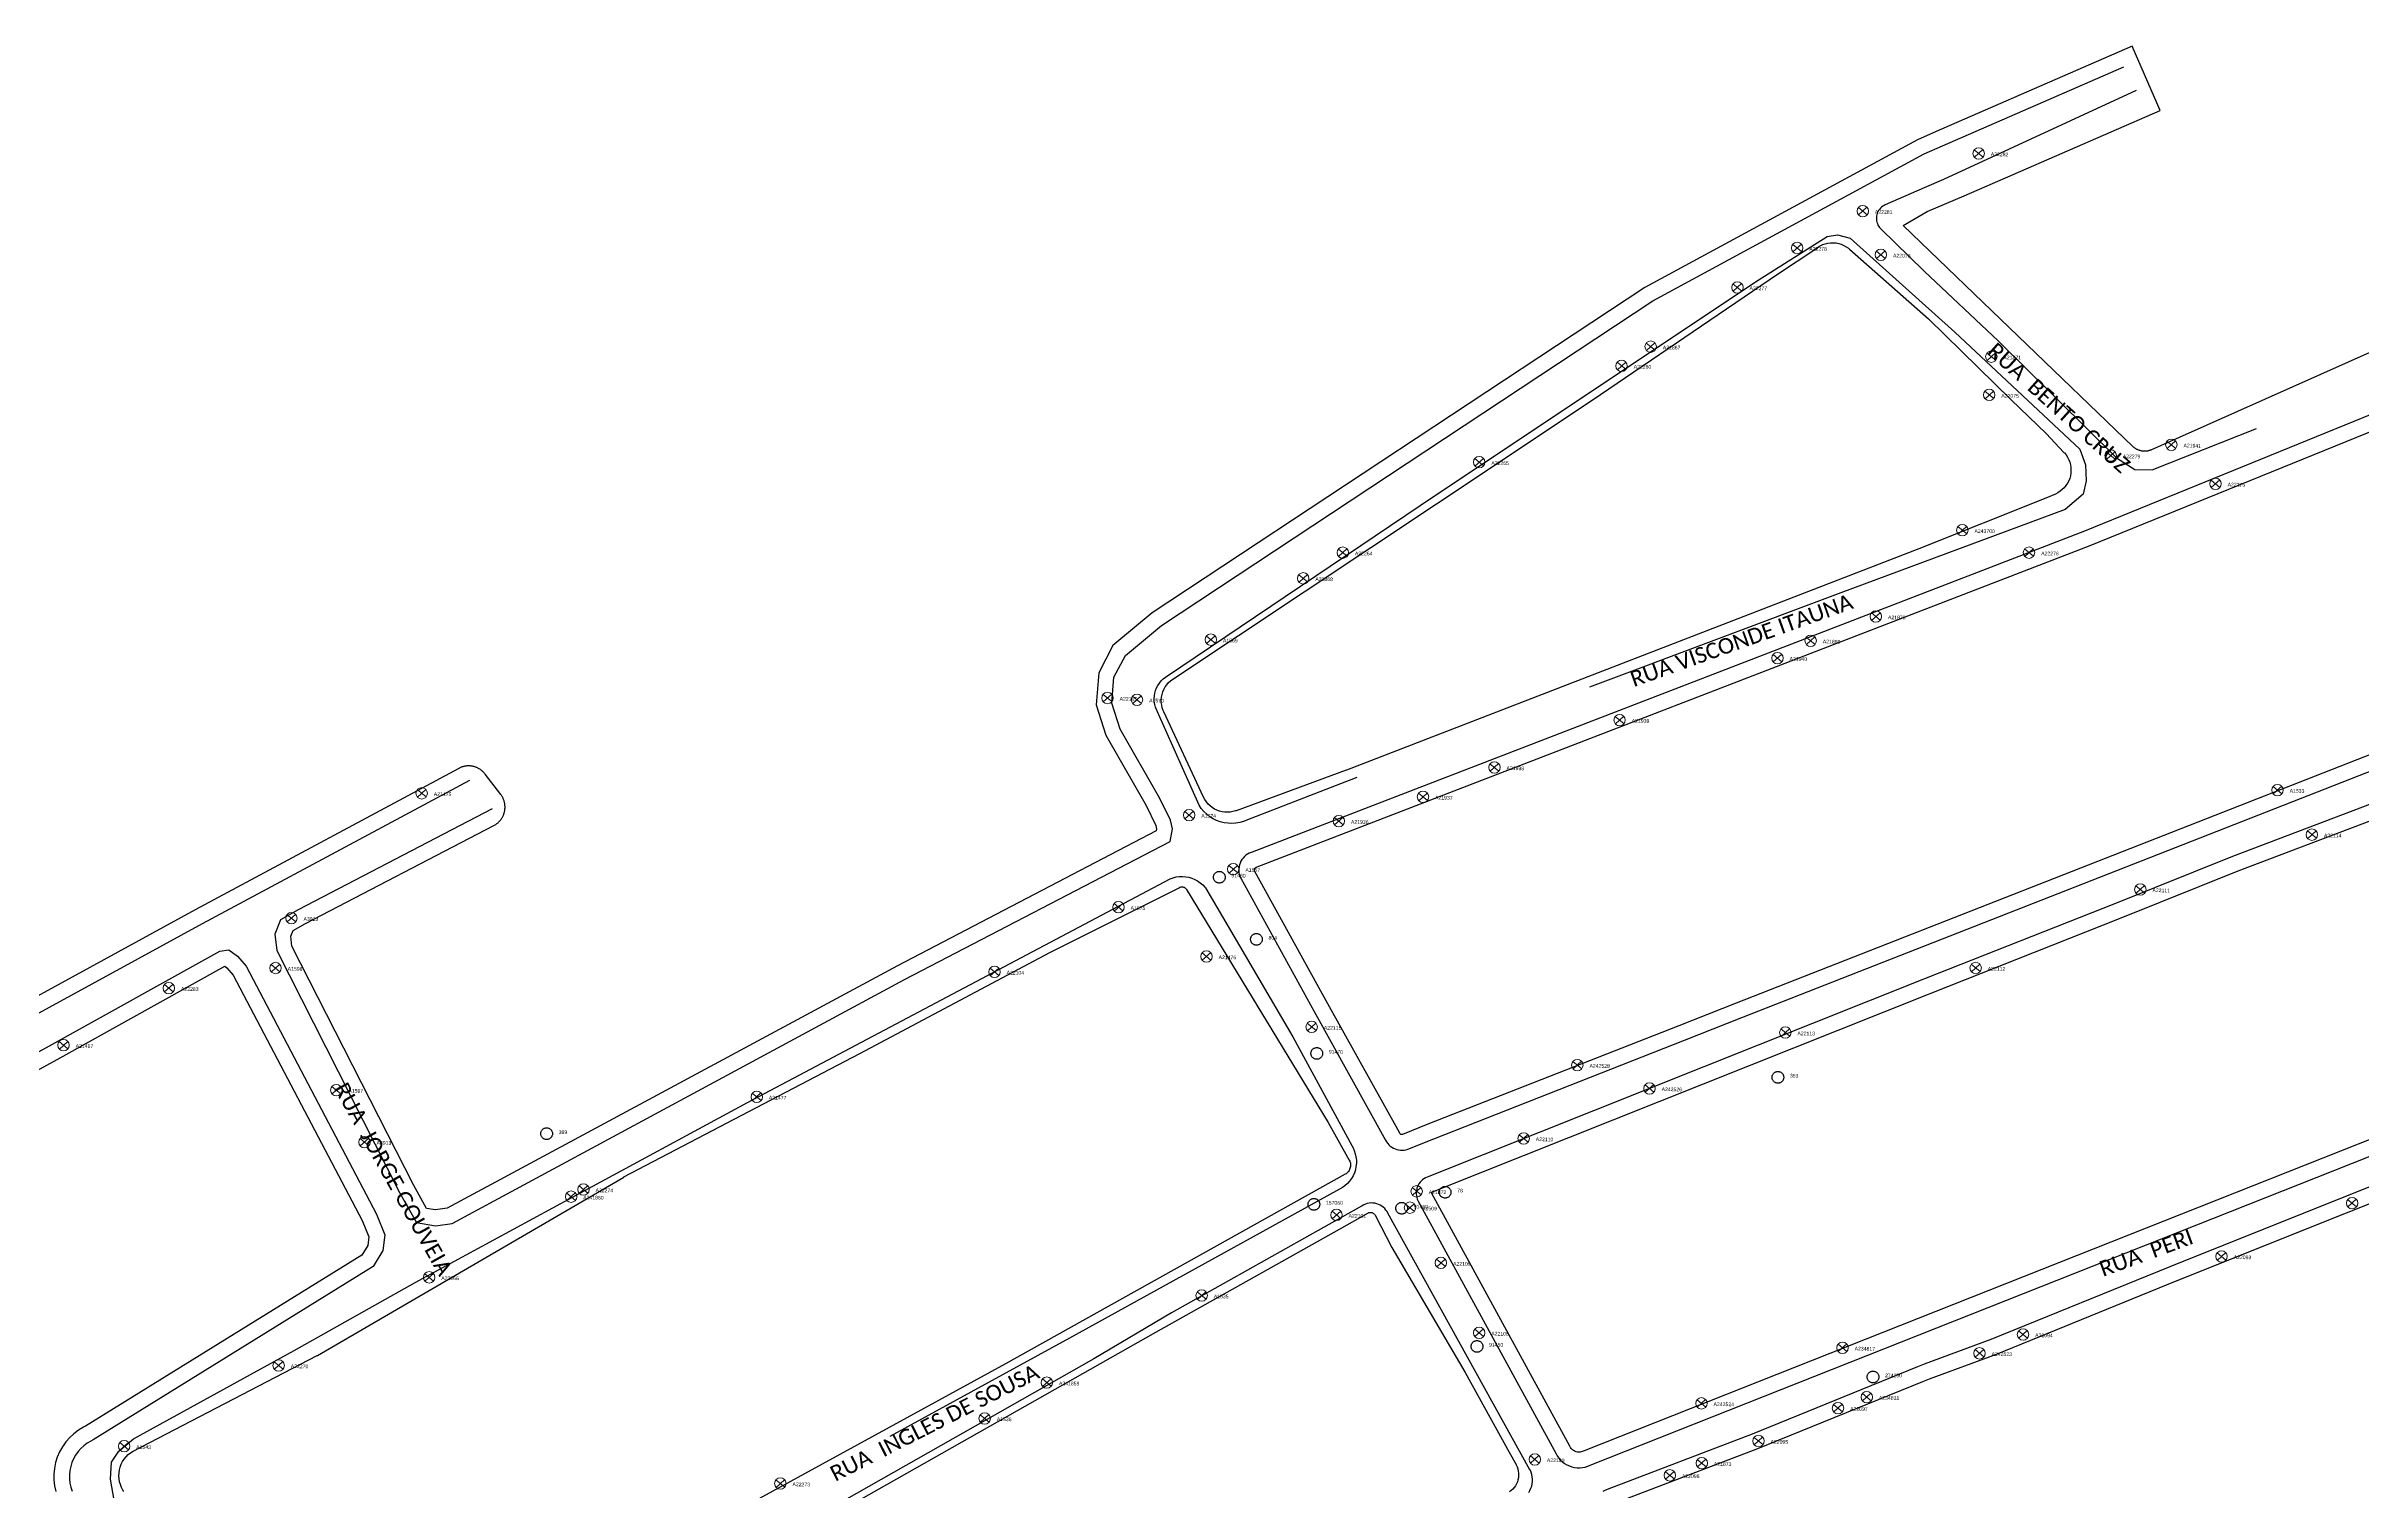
# Model space of a CAD drawing. Header units: millimetres. Extents: x 676447 to 689606, y 7455628 to 7463967.
# Drawn here: x 681893.6 to 682338.2, y 7459632 to 7459909.4 of the extents above; entities that cross this region are included whole.
import ezdxf

# ---------------------------------------------------------------- set-up
doc = ezdxf.new("R2010")
doc.units = ezdxf.units.MM
doc.header["$LTSCALE"] = 0.1
doc.header["$MEASUREMENT"] = 0
doc.linetypes.add('PHANTOM2', pattern=[1.25, 0.625, -0.125, 0.125, -0.125, 0.125, -0.125])
doc.layers.add('10.4-Postes', color=1, linetype='Continuous', lineweight=0)
for name, color, linetype in [('Caixas Subterrâneas', 5, 'Continuous'), ('LEGENDAS_INFRAESTRUTURAS', 7, 'Continuous'), ('MUB_MEIOFIO', 7, 'Continuous'), ('MUB_QUADRAS', 7, 'Continuous'), ('MUB_SEGMENTO', 7, 'Continuous'), ('NOS_DE_INFRAESTRUTURA', 7, 'Continuous')]:
    doc.layers.add(name, color=color, linetype=linetype)
doc.styles.add('Legend', font='calibri.ttf')
doc.styles.get("Standard").update_dxf_attribs({"font": 'arial.ttf'})

# ---------------------------------------------------------------- blocks, each defined once
blk = doc.blocks.new('PTPT')
at = {"layer": '10.4-Postes', "color": 1, "linetype": 'PHANTOM2'}
for points in [[(-0.0000079, 0.0000104), (0.0000075, -0.000002)], [(0.000007, 0.0000109), (-0.0000074, -0.0000025)]]:
    blk.add_lwpolyline(points, dxfattribs=at)
at = {"layer": '10.4-Postes', "color": 1}
blk.add_circle((-0.0000002, 0.0000042), 0.00000987, dxfattribs=at)
blk = doc.blocks.new('MHMZ')
at = {"linetype": 'PHANTOM2'}
blk.add_circle((0, 0), 0.0000101, dxfattribs=at)

msp = doc.modelspace()

# ---------------------------------------------------------------- linework, layer by layer
at = {"layer": 'MUB_MEIOFIO', "linetype": 'Continuous'}
for points in [[(681979.18, 7459762.92), (681941.93, 7459743.56), (681938.54, 7459741.62), (681937.46, 7459738.84), (681937.82, 7459735.7), (681961.4, 7459689.27), (681964.67, 7459683.47), (681968.29, 7459682.87), (681971.5, 7459683.32), (682058.39, 7459730.15), (682109.36, 7459756.68), (682109.83, 7459759.08), (682109.44, 7459760.74), (682107.39, 7459764.94), (682099.79, 7459778.25), (682098.19, 7459783.23), (682098.59, 7459788.2), (682100.78, 7459792.38), (682107.74, 7459798.14), (682202.06, 7459860.46), (682254.19, 7459888.7), (682257.66, 7459890.24), (682292.53, 7459905.41)], [(682294.9, 7459900.89), (682257.89, 7459883.76), (682254.19, 7459882.15), (682246.69, 7459878.89), (682246.48, 7459878.79), (682246.23, 7459878.64), (682246, 7459878.47), (682245.78, 7459878.27), (682245.59, 7459878.05), (682245.42, 7459877.82), (682245.28, 7459877.56), (682245.16, 7459877.29), (682245.07, 7459877.02), (682245.01, 7459876.73), (682244.99, 7459876.44), (682244.99, 7459876.15), (682245.02, 7459875.86), (682245.09, 7459875.57), (682245.18, 7459875.3), (682245.3, 7459875.03), (682245.45, 7459874.78), (682245.62, 7459874.54), (682245.82, 7459874.33), (682254.19, 7459866.18), (682268.46, 7459852.76), (682291.13, 7459830.3), (682294.63, 7459828.1), (682297.92, 7459828), (682317.99, 7459835.99)], [(682145.25, 7459768.97), (682123.9, 7459760.68), (682123.47, 7459760.52), (682122.75, 7459760.31), (682122, 7459760.17), (682121.25, 7459760.12), (682120.49, 7459760.14), (682119.75, 7459760.25), (682119.01, 7459760.43), (682118.3, 7459760.68), (682117.62, 7459761.01), (682116.98, 7459761.41), (682116.39, 7459761.87), (682115.84, 7459762.4), (682115.35, 7459762.97), (682114.93, 7459763.6), (682106.94, 7459781.54), (682106.73, 7459781.97), (682106.54, 7459782.47), (682106.41, 7459782.99), (682106.33, 7459783.53), (682106.31, 7459784.07), (682106.34, 7459784.6), (682106.43, 7459785.14), (682106.57, 7459785.65), (682106.77, 7459786.16), (682107.02, 7459786.63), (682107.32, 7459787.08), (682107.66, 7459787.5), (682108.05, 7459787.88), (682108.47, 7459788.21), (682160.31, 7459823.16), (682222.32, 7459864.44), (682235.51, 7459872.85), (682237.51, 7459873.18), (682239.94, 7459872.52), (682260.07, 7459854.47), (682284.05, 7459832), (682285.13, 7459829), (682285.3, 7459825.91), (682284.71, 7459823.33), (682281.21, 7459820.4), (682238.17, 7459804.43), (682189.89, 7459786.3)], [(682359.77, 7459846.69), (682284.93, 7459816.27), (682125.1, 7459754.61), (682124.91, 7459754.55), (682124.57, 7459754.4), (682124.24, 7459754.21), (682123.93, 7459754), (682123.64, 7459753.75), (682123.39, 7459753.48), (682123.16, 7459753.19), (682122.97, 7459752.86), (682122.81, 7459752.52), (682122.69, 7459752.17), (682122.61, 7459751.8), (682122.56, 7459751.43), (682122.55, 7459751.06), (682122.59, 7459750.68), (682122.66, 7459750.31), (682122.77, 7459749.95), (682122.92, 7459749.61), (682137.05, 7459724.03), (682150.76, 7459699.29), (682150.94, 7459698.97), (682151.15, 7459698.68), (682151.38, 7459698.4), (682151.65, 7459698.17), (682151.93, 7459697.94), (682152.24, 7459697.76), (682152.57, 7459697.62), (682152.9, 7459697.49), (682153.24, 7459697.42), (682153.6, 7459697.38), (682153.97, 7459697.37), (682154.32, 7459697.4), (682154.67, 7459697.47), (682155.01, 7459697.57), (682159.98, 7459699.56), (682208.16, 7459718.49), (682219.14, 7459722.83), (682358.44, 7459777.43)], [(682361.46, 7459772.04), (682313.37, 7459753.78), (682290.9, 7459744.75), (682254.24, 7459730.27), (682253.93, 7459730.15), (682159.07, 7459692.29), (682158.73, 7459692.18), (682158.42, 7459692.05), (682158.12, 7459691.87), (682157.84, 7459691.68), (682157.6, 7459691.45), (682157.37, 7459691.2), (682157.16, 7459690.93), (682156.98, 7459690.63), (682156.84, 7459690.32), (682156.73, 7459690), (682156.66, 7459689.66), (682156.62, 7459689.33), (682156.62, 7459688.99), (682156.66, 7459688.65), (682156.73, 7459688.32), (682156.82, 7459687.99), (682156.96, 7459687.68), (682157.01, 7459687.59), (682183.47, 7459639.09), (682183.71, 7459638.67), (682184, 7459638.24), (682184.34, 7459637.87), (682184.72, 7459637.52), (682185.12, 7459637.2), (682185.57, 7459636.94), (682186.04, 7459636.73), (682186.52, 7459636.56), (682187.03, 7459636.45), (682187.53, 7459636.38), (682188.04, 7459636.38), (682188.56, 7459636.42), (682189.06, 7459636.53), (682189.55, 7459636.67), (682190.03, 7459636.88), (682379.56, 7459711.96)], [(681864.77, 7459708.75), (681923.59, 7459740.92), (681974.93, 7459768.45)], [(681906.6, 7459630.16), (681905.9, 7459634.18), (681906.1, 7459637.49), (681907.51, 7459639.6), (681910.34, 7459641.92), (681941.18, 7459658.88), (681964.4, 7459671.98), (681994.61, 7459688.38), (682028.21, 7459706.5), (682109.35, 7459749.49), (682109.93, 7459749.69), (682110.53, 7459749.84), (682111.13, 7459749.92), (682111.75, 7459749.93), (682112.36, 7459749.89), (682112.96, 7459749.77), (682113.55, 7459749.6), (682114.12, 7459749.37), (682114.66, 7459749.07), (682115.17, 7459748.72), (682115.63, 7459748.33), (682116.06, 7459747.88), (682116.14, 7459747.78), (682132.93, 7459719.13), (682144.26, 7459698.25), (682144.49, 7459697.84), (682144.74, 7459697.28), (682144.93, 7459696.69), (682145.06, 7459696.08), (682145.13, 7459695.47), (682145.13, 7459694.85), (682145.06, 7459694.23), (682144.94, 7459693.62), (682144.75, 7459693.04), (682144.49, 7459692.47), (682144.18, 7459691.93), (682143.82, 7459691.43), (682143.41, 7459690.97), (682142.95, 7459690.55), (682142.45, 7459690.19), (682141.91, 7459689.88), (682124.77, 7459680.43), (682090.08, 7459661.3), (682055.52, 7459642.4)], [(681859.48, 7459698.41), (681894.19, 7459717.39), (681926.87, 7459735.58), (681928.62, 7459735.82), (681930.28, 7459734.62), (681931.95, 7459732.68), (681956.98, 7459685.1), (681958.55, 7459681.13), (681958.18, 7459678.08), (681956.34, 7459675.03), (681902.57, 7459641.73), (681902.12, 7459641.51), (681901.43, 7459641.1), (681900.79, 7459640.62), (681900.2, 7459640.08), (681899.67, 7459639.48), (681899.2, 7459638.82), (681898.81, 7459638.12), (681898.49, 7459637.39), (681898.25, 7459636.62), (681898.09, 7459635.83), (681898.02, 7459635.03), (681898.03, 7459634.23), (681898.12, 7459633.43), (681898.3, 7459632.65), (681898.56, 7459631.89)], [(682366.12, 7459700.92), (682301.31, 7459674.97), (682266.97, 7459660.99), (682254.18, 7459656.25), (682252.86, 7459655.76), (682221.15, 7459642.85), (682193.29, 7459632.21), (682192.87, 7459632.03), (682192.46, 7459631.8)], [(682178.24, 7459631.63), (682178.47, 7459632.02), (682178.65, 7459632.44), (682178.8, 7459632.87), (682178.89, 7459633.31), (682178.94, 7459633.76), (682178.94, 7459634.21), (682178.9, 7459634.67), (682178.81, 7459635.11), (682178.67, 7459635.54), (682178.49, 7459635.96), (682178.46, 7459636.01), (682151.2, 7459685.26), (682151.02, 7459685.58), (682150.82, 7459685.88), (682150.58, 7459686.15), (682150.31, 7459686.4), (682150.02, 7459686.63), (682149.71, 7459686.81), (682149.38, 7459686.97), (682149.04, 7459687.09), (682148.68, 7459687.17), (682148.32, 7459687.22), (682147.96, 7459687.23), (682147.59, 7459687.2), (682147.23, 7459687.13), (682146.89, 7459687.02), (682146.55, 7459686.88), (682146.23, 7459686.71), (682146.13, 7459686.64), (682109.64, 7459666.11), (682094.72, 7459657.28), (682013.02, 7459610.97)]]:
    msp.add_lwpolyline(points, dxfattribs=at)
at = {"layer": 'MUB_QUADRAS', "linetype": 'Continuous'}
for points in [[(682357.44, 7459858.43), (682297.79, 7459831.87), (682297.69, 7459831.82), (682297.59, 7459831.78), (682297.49, 7459831.75), (682297.38, 7459831.71), (682297.27, 7459831.69), (682297.17, 7459831.66), (682297.06, 7459831.64), (682296.95, 7459831.62), (682296.84, 7459831.61), (682296.73, 7459831.6), (682296.62, 7459831.59), (682296.51, 7459831.59), (682296.4, 7459831.59), (682296.29, 7459831.6), (682296.18, 7459831.61), (682296.07, 7459831.62), (682295.96, 7459831.64), (682295.85, 7459831.66), (682295.74, 7459831.68), (682295.63, 7459831.71), (682295.53, 7459831.74), (682295.42, 7459831.78), (682295.32, 7459831.82), (682295.22, 7459831.86), (682295.12, 7459831.91), (682295.02, 7459831.96), (682294.92, 7459832.01), (682294.83, 7459832.07), (682294.74, 7459832.13), (682294.64, 7459832.19), (682294.56, 7459832.25), (682294.47, 7459832.32), (682294.39, 7459832.4), (682294.31, 7459832.47), (682250.11, 7459874.92), (682254.77, 7459877.62), (682261.85, 7459880.65), (682299.46, 7459897.01), (682294.08, 7459909.36), (682256.45, 7459892.99), (682252.86, 7459891.39), (682200.52, 7459863.03), (682105.95, 7459800.56), (682098.4, 7459794.3), (682095.65, 7459789.05), (682095.16, 7459782.88), (682097.02, 7459777.04), (682104.74, 7459763.54), (682106.6, 7459759.73), (682106.76, 7459759.02), (682106.69, 7459758.67), (682056.99, 7459732.8), (681970.55, 7459686.22), (681968.33, 7459685.9), (681966.58, 7459686.2), (681964.05, 7459690.69), (681940.74, 7459736.58), (681940.52, 7459738.44), (681940.95, 7459739.54), (681943.37, 7459740.92), (681979.5, 7459759.71), (681979.63, 7459759.78), (681979.75, 7459759.85), (681979.87, 7459759.92), (681979.98, 7459760), (681980.09, 7459760.09), (681980.2, 7459760.17), (681980.31, 7459760.26), (681980.41, 7459760.36), (681980.51, 7459760.46), (681980.61, 7459760.56), (681980.7, 7459760.66), (681980.79, 7459760.77), (681980.87, 7459760.88), (681980.96, 7459760.99), (681981.03, 7459761.11), (681981.11, 7459761.23), (681981.17, 7459761.35), (681981.24, 7459761.48), (681981.3, 7459761.6), (681981.35, 7459761.73), (681981.41, 7459761.86), (681981.45, 7459761.99), (681981.49, 7459762.13), (681981.53, 7459762.26), (681981.56, 7459762.4), (681981.59, 7459762.53), (681981.62, 7459762.67), (681981.63, 7459762.81), (681981.65, 7459762.95), (681981.66, 7459763.09), (681981.66, 7459763.23), (681981.66, 7459763.37), (681981.65, 7459763.51), (681981.64, 7459763.65), (681981.62, 7459763.78), (681981.6, 7459763.92), (681981.58, 7459764.06), (681981.55, 7459764.2), (681981.51, 7459764.33), (681981.47, 7459764.47), (681981.43, 7459764.6), (681981.38, 7459764.73), (681981.33, 7459764.86), (681981.27, 7459764.99), (681981.21, 7459765.11), (681981.14, 7459765.23), (681981.07, 7459765.35), (681980.99, 7459765.47), (681980.91, 7459765.59), (681980.83, 7459765.7), (681977.83, 7459769.61), (681977.74, 7459769.71), (681977.65, 7459769.82), (681977.56, 7459769.92), (681977.46, 7459770.02), (681977.36, 7459770.11), (681977.26, 7459770.2), (681977.15, 7459770.29), (681977.05, 7459770.37), (681976.93, 7459770.45), (681976.82, 7459770.53), (681976.7, 7459770.6), (681976.58, 7459770.67), (681976.46, 7459770.74), (681976.34, 7459770.8), (681976.21, 7459770.85), (681976.09, 7459770.9), (681975.96, 7459770.95), (681975.83, 7459770.99), (681975.69, 7459771.03), (681975.56, 7459771.06), (681975.43, 7459771.09), (681975.29, 7459771.12), (681975.16, 7459771.14), (681975.02, 7459771.15), (681974.88, 7459771.16), (681974.75, 7459771.17), (681974.61, 7459771.17), (681974.47, 7459771.16), (681974.33, 7459771.15), (681974.2, 7459771.14), (681974.06, 7459771.12), (681973.93, 7459771.1), (681973.79, 7459771.07), (681973.66, 7459771.04), (681973.53, 7459771.01), (681973.39, 7459770.96), (681973.26, 7459770.92), (681973.14, 7459770.87), (681973.01, 7459770.81), (681972.89, 7459770.76), (681972.76, 7459770.69), (681922.16, 7459743.56), (681863.37, 7459711.4)], [(682277.5, 7459822.56), (682253.14, 7459812.85), (682143.21, 7459770.36), (682143.19, 7459770.36), (682122.05, 7459762.57), (682121.95, 7459762.53), (682121.44, 7459762.39), (682120.93, 7459762.3), (682120.4, 7459762.26), (682119.88, 7459762.28), (682119.36, 7459762.35), (682118.86, 7459762.48), (682118.36, 7459762.66), (682117.89, 7459762.89), (682117.45, 7459763.17), (682117.04, 7459763.49), (682116.66, 7459763.85), (682116.33, 7459764.26), (682116.03, 7459764.69), (682115.79, 7459765.15), (682108.14, 7459781.58), (682108.04, 7459781.81), (682107.87, 7459782.3), (682107.75, 7459782.81), (682107.68, 7459783.33), (682107.67, 7459783.85), (682107.72, 7459784.38), (682107.82, 7459784.89), (682107.97, 7459785.39), (682108.17, 7459785.87), (682108.43, 7459786.33), (682108.73, 7459786.76), (682109.07, 7459787.16), (682109.45, 7459787.51), (682109.87, 7459787.83), (682160.55, 7459821.49), (682190.4, 7459841.39), (682226, 7459865.61), (682233.34, 7459870.47), (682233.75, 7459870.78), (682234.2, 7459871.05), (682234.68, 7459871.27), (682235.17, 7459871.44), (682235.68, 7459871.56), (682236.2, 7459871.62), (682236.72, 7459871.63), (682237.25, 7459871.59), (682237.76, 7459871.49), (682238.26, 7459871.33), (682238.74, 7459871.13), (682239.2, 7459870.88), (682239.63, 7459870.58), (682239.86, 7459870.39), (682255.01, 7459857.03), (682270.86, 7459841.48), (682277.62, 7459835), (682281.01, 7459831.38), (682281.1, 7459831.29), (682281.42, 7459830.88), (682281.71, 7459830.44), (682281.94, 7459829.97), (682282.13, 7459829.48), (682282.26, 7459828.97), (682282.34, 7459828.46), (682282.36, 7459827.93), (682282.33, 7459827.41), (682282.25, 7459826.89), (682282.11, 7459826.39), (682281.92, 7459825.9), (682281.68, 7459825.44), (682281.39, 7459825), (682281.06, 7459824.59), (682280.69, 7459824.23), (682280.28, 7459823.9), (682279.84, 7459823.62), (682279.37, 7459823.38), (682277.5, 7459822.56)], [(682359.78, 7459781.18), (682218.04, 7459725.62), (682207.06, 7459721.28), (682158.88, 7459702.35), (682154, 7459700.4), (682153.94, 7459700.38), (682153.92, 7459700.38), (682153.88, 7459700.37), (682153.8, 7459700.38), (682153.74, 7459700.38), (682153.7, 7459700.4), (682153.62, 7459700.43), (682153.56, 7459700.48), (682153.55, 7459700.49), (682153.52, 7459700.53), (682153.47, 7459700.58), (682153.39, 7459700.74), (682139.68, 7459725.49), (682125.62, 7459750.91), (682125.59, 7459750.99), (682125.57, 7459751.04), (682125.56, 7459751.1), (682125.55, 7459751.17), (682125.55, 7459751.2), (682125.56, 7459751.27), (682125.59, 7459751.36), (682125.6, 7459751.4), (682125.62, 7459751.44), (682125.65, 7459751.5), (682125.68, 7459751.54), (682125.73, 7459751.59), (682125.77, 7459751.62), (682125.82, 7459751.66), (682125.91, 7459751.71), (682125.98, 7459751.74), (682126.09, 7459751.78), (682286.03, 7459813.48), (682363.86, 7459845.12)], [(682381.26, 7459715.86), (682188.89, 7459639.65), (682188.52, 7459639.5), (682188.32, 7459639.43), (682188.13, 7459639.4), (682187.93, 7459639.38), (682187.73, 7459639.38), (682187.57, 7459639.4), (682187.34, 7459639.45), (682187.15, 7459639.52), (682186.96, 7459639.61), (682186.8, 7459639.7), (682186.65, 7459639.82), (682186.48, 7459639.97), (682186.36, 7459640.1), (682186.26, 7459640.25), (682186.1, 7459640.54), (682159.65, 7459689.03), (682159.64, 7459689.04), (682159.62, 7459689.12), (682159.62, 7459689.16), (682159.63, 7459689.2), (682159.64, 7459689.22), (682159.64, 7459689.24), (682159.66, 7459689.26), (682159.67, 7459689.28), (682159.72, 7459689.33), (682159.73, 7459689.34), (682159.76, 7459689.36), (682159.78, 7459689.37), (682160.09, 7459689.47), (682255.03, 7459727.36), (682255.34, 7459727.48), (682292.01, 7459741.96), (682314.47, 7459750.99), (682365.78, 7459770.47)], [(681908.43, 7459631.84), (681908.26, 7459632.11), (681908, 7459632.62), (681907.79, 7459633.16), (681907.64, 7459633.71), (681907.55, 7459634.27), (681907.51, 7459634.84), (681907.54, 7459635.41), (681907.63, 7459635.98), (681907.77, 7459636.53), (681907.97, 7459637.07), (681908.23, 7459637.58), (681908.54, 7459638.06), (681908.9, 7459638.51), (681909.3, 7459638.91), (681909.74, 7459639.28), (681910.22, 7459639.59), (681945.6, 7459657.92), (681945.64, 7459657.94), (682004.46, 7459692.21), (682004.5, 7459692.23), (682049.76, 7459715.96), (682086.27, 7459735.34), (682086.29, 7459735.36), (682111.21, 7459747.84), (682111.23, 7459747.85), (682111.32, 7459747.89), (682111.42, 7459747.92), (682111.53, 7459747.94), (682111.63, 7459747.94), (682111.74, 7459747.94), (682111.84, 7459747.93), (682111.94, 7459747.9), (682112.04, 7459747.87), (682112.13, 7459747.82), (682112.22, 7459747.77), (682112.31, 7459747.7), (682112.38, 7459747.63), (682112.45, 7459747.55), (682112.51, 7459747.46), (682139.71, 7459702.71), (682143.76, 7459695.46), (682143.86, 7459695.27), (682143.93, 7459695.07), (682143.98, 7459694.87), (682144.01, 7459694.66), (682144.02, 7459694.45), (682144, 7459694.24), (682143.97, 7459694.04), (682143.91, 7459693.84), (682143.83, 7459693.64), (682143.73, 7459693.46), (682143.62, 7459693.28), (682143.48, 7459693.12), (682143.33, 7459692.98), (682143.17, 7459692.85), (682142.99, 7459692.74), (682077.74, 7459656.37), (681966.09, 7459595.19)], [(681860.9, 7459695.77), (681895.64, 7459714.76), (681927.84, 7459732.68), (681928.24, 7459732.4), (681929.45, 7459730.99), (681954.25, 7459683.84), (681955.48, 7459680.73), (681955.28, 7459679.08), (681954.15, 7459677.2), (681901.12, 7459644.36), (681900.69, 7459644.15), (681899.76, 7459643.6), (681898.87, 7459642.93), (681898.06, 7459642.19), (681897.32, 7459641.35), (681896.66, 7459640.43), (681896.12, 7459639.46), (681895.68, 7459638.44), (681895.34, 7459637.37), (681895.12, 7459636.26), (681895.02, 7459635.14), (681895.03, 7459634.04), (681895.16, 7459632.92), (681895.41, 7459631.83)], [(682194.41, 7459629.43), (682222.25, 7459640.06), (682253.94, 7459652.96), (682255.22, 7459653.44), (682268.05, 7459658.19), (682302.43, 7459672.19), (682367.8, 7459698.36)], [(682017.81, 7459612.12), (682106.6, 7459662.45), (682141.87, 7459682.23), (682147.36, 7459685.3), (682147.45, 7459685.35), (682147.55, 7459685.39), (682147.65, 7459685.41), (682147.75, 7459685.43), (682147.86, 7459685.43), (682147.96, 7459685.42), (682148.07, 7459685.41), (682148.17, 7459685.38), (682148.26, 7459685.34), (682148.36, 7459685.29), (682148.44, 7459685.23), (682148.52, 7459685.17), (682148.6, 7459685.09), (682148.66, 7459685.01), (682148.72, 7459684.92), (682148.73, 7459684.89), (682151.93, 7459678.7), (682166, 7459654.7), (682174.49, 7459639.37), (682175.8, 7459636.99), (682175.82, 7459636.94), (682176, 7459636.56), (682176.14, 7459636.16), (682176.23, 7459635.75), (682176.28, 7459635.34), (682176.29, 7459634.92), (682176.25, 7459634.5), (682176.17, 7459634.09), (682176.05, 7459633.69), (682175.88, 7459633.31), (682175.68, 7459632.94), (682175.44, 7459632.6), (682175.16, 7459632.28), (682174.85, 7459632), (682174.52, 7459631.75)]]:
    msp.add_lwpolyline(points, dxfattribs=at)

# ---------------------------------------------------------------- block references
at = {"layer": 'Caixas Subterrâneas', "color": 40}
for p, xscale, yscale, zscale, rotation in [((682118.83, 7459749.79), 111319.4907932736, 111319.4907932736, 111319.4907932736, 359.3068561992367), ((682125.95, 7459737.86), 111319.4907932736, 111319.4907932736, 111319.4907932736, 359.3068255134984), ((682137.53, 7459715.95), 111319.4907932736, 111319.4907932736, 111319.4907932736, 359.3067748028334), ((682226.08, 7459711.37), 111319.4907932736, 111319.4907932736, 111319.4907932736, 359.3064366184203), ((681989.64, 7459700.54), 111319.4907932736, 111319.4907932736, 111319.4907932736, 359.3073326476708), ((682136.98, 7459686.98), 111319.4907932736, 111319.4907932736, 111319.4907932736, 359.3067680984609), ((682153.84, 7459686.22), 111319.4907932735, 111319.4907932735, 111319.4907932735, 359.3067037470614), ((682162.18, 7459689.3), 111319.4907932736, 111319.4907932736, 111319.4907932736, 359.306672937236), ((682168.3, 7459659.68), 111319.4907932735, 111319.4907932735, 111319.4907932735, 359.3066406625911), ((682244.34, 7459653.81), 111319.4907932736, 111319.4907932736, 111319.4907932736, 359.3063496470358)]:
    msp.add_blockref('MHMZ', p, dxfattribs=dict(at, xscale=xscale, yscale=yscale, zscale=zscale, rotation=rotation))
at = {"layer": 'NOS_DE_INFRAESTRUTURA', "color": 1}
for p, xscale, yscale, zscale, rotation in [((682264.65, 7459888.31), 111319.4907932736, 111319.4907932736, 111319.4907932736, 359.3063437039745), ((682242.39, 7459877.24), 111319.4907932736, 111319.4907932736, 111319.4907932736, 359.3064250004275), ((682229.79, 7459870.16), 111319.4907932736, 111319.4907932736, 111319.4907932736, 359.306470759042), ((682245.87, 7459868.86), 111319.4907932736, 111319.4907932736, 111319.4907932736, 359.3064092166991), ((682218.32, 7459862.58), 111319.4907932736, 111319.4907932736, 111319.4907932736, 359.3065120986397), ((682201.67, 7459851.21), 111319.4907932736, 111319.4907932736, 111319.4907932736, 359.3065719716378), ((682267.08, 7459849.29), 111319.4907932736, 111319.4907932736, 111319.4907932736, 359.3063226027248), ((682196.08, 7459847.51), 111319.4907932735, 111319.4907932735, 111319.4907932735, 359.3065921003694), ((682266.68, 7459841.94), 111319.4907932736, 111319.4907932736, 111319.4907932736, 359.3063218822178), ((682301.65, 7459832.37), 111319.4907932736, 111319.4907932736, 111319.4907932736, 359.3061859696287), ((682168.74, 7459829.02), 111319.4907932736, 111319.4907932736, 111319.4907932736, 359.3066904658709), ((682289.99, 7459830.3), 111319.4907932736, 111319.4907932736, 111319.4907932736, 359.3062296880778), ((682310.12, 7459824.88), 111319.4907932736, 111319.4907932736, 111319.4907932736, 359.3061514726749), ((682261.51, 7459815.96), 111319.4907932736, 111319.4907932736, 111319.4907932736, 359.3063336555779), ((682142.54, 7459811.65), 111319.4907932736, 111319.4907932736, 111319.4907932736, 359.3067848453562), ((682274.32, 7459811.66), 111319.4907932736, 111319.4907932736, 111319.4907932736, 359.3062836156253), ((682134.95, 7459806.72), 111319.4907932735, 111319.4907932735, 111319.4907932735, 359.3068121950914), ((682244.9, 7459799.38), 111319.4907932736, 111319.4907932736, 111319.4907932736, 359.3063917815867), ((682117.21, 7459794.94), 111319.4907932736, 111319.4907932736, 111319.4907932736, 359.3068760909714), ((682226.01, 7459791.39), 111319.4907932736, 111319.4907932736, 111319.4907932736, 359.3064611879733), ((682232.39, 7459794.73), 111319.4907932736, 111319.4907932736, 111319.4907932736, 359.3064379539153), ((682097.36, 7459783.74), 111319.4907932736, 111319.4907932736, 111319.4907932736, 359.3069481951979), ((682103.03, 7459783.4), 111319.4907932736, 111319.4907932736, 111319.4907932736, 359.3069265126615), ((682195.7, 7459779.5), 111319.4907932736, 111319.4907932736, 111319.4907932736, 359.3065728810763), ((682171.66, 7459770.41), 111319.4907932736, 111319.4907932736, 111319.4907932736, 359.3066615397204), ((681965.67, 7459765.44), 111319.4907932736, 111319.4907932736, 111319.4907932736, 359.3074435056147), ((682157.94, 7459764.76), 111319.4907932736, 111319.4907932736, 111319.4907932736, 359.3067119953569), ((682322.04, 7459766.06), 111319.4907932736, 111319.4907932736, 111319.4907932736, 359.3060882542928), ((682113.04, 7459761.26), 111319.4907932736, 111319.4907932736, 111319.4907932736, 359.306881734388), ((682141.79, 7459760.1), 111319.4907932736, 111319.4907932736, 111319.4907932736, 359.306772018875), ((682328.64, 7459757.5), 111319.4907932736, 111319.4907932736, 111319.4907932736, 359.3060605531552), ((682121.51, 7459750.86), 111319.4907932736, 111319.4907932736, 111319.4907932736, 359.3068463626049), ((682295.7, 7459746.97), 111319.4907932735, 111319.4907932735, 111319.4907932735, 359.3061826271997), ((682099.47, 7459743.56), 111319.4907932736, 111319.4907932736, 111319.4907932736, 359.3069279424839), ((681940.65, 7459741.46), 111319.4907932736, 111319.4907932736, 111319.4907932736, 359.3075314164226), ((682116.37, 7459734.1), 111319.4907932736, 111319.4907932736, 111319.4907932736, 359.3068608046659), ((681937.61, 7459731.88), 111319.4907932736, 111319.4907932736, 111319.4907932736, 359.3075400674497), ((682075.66, 7459731.14), 111319.4907932736, 111319.4907932736, 111319.4907932736, 359.3070147691236), ((682264.07, 7459731.9), 111319.4907932736, 111319.4907932736, 111319.4907932736, 359.3062983580871), ((681917.12, 7459728.02), 111319.4907932736, 111319.4907932736, 111319.4907932736, 359.3076168340053), ((682136.57, 7459720.58), 111319.4907932735, 111319.4907932735, 111319.4907932735, 359.3067798657474), ((681896.9, 7459717.06), 111319.4907932736, 111319.4907932736, 111319.4907932736, 359.3076904246381), ((682227.52, 7459719.49), 111319.4907932736, 111319.4907932736, 111319.4907932736, 359.3064335986095), ((682187.59, 7459713.25), 111319.4907932736, 111319.4907932736, 111319.4907932736, 359.3065835624054), ((681949.27, 7459708.43), 111319.4907932736, 111319.4907932736, 111319.4907932736, 359.3074885955723), ((682030.01, 7459707.15), 111319.4907932736, 111319.4907932736, 111319.4907932736, 359.3071811137686), ((682201.44, 7459708.76), 111319.4907932735, 111319.4907932735, 111319.4907932735, 359.3065295174701), ((681954.68, 7459698.45), 111319.4907932736, 111319.4907932736, 111319.4907932736, 359.3074650061021), ((682177.27, 7459699.15), 111319.4907932736, 111319.4907932736, 111319.4907932736, 359.3066185418584), ((681996.73, 7459689.35), 111319.4907932735, 111319.4907932735, 111319.4907932735, 359.3073022668609), ((681994.36, 7459687.97), 111319.4907932735, 111319.4907932735, 111319.4907932735, 359.3073108746609), ((682155.45, 7459685.86), 111319.4907932736, 111319.4907932736, 111319.4907932736, 359.306697514395), ((682156.72, 7459689.01), 111319.4907932736, 111319.4907932736, 111319.4907932736, 359.3066936333337), ((682336.35, 7459686.73), 111319.4907932736, 111319.4907932736, 111319.4907932736, 359.3060096688847), ((682141.33, 7459684.47), 111319.4907932736, 111319.4907932736, 111319.4907932736, 359.3067507819117), ((682311.29, 7459676.5), 111319.4907932736, 111319.4907932736, 111319.4907932736, 359.306101900885), ((681967.1, 7459672.48), 111319.4907932736, 111319.4907932736, 111319.4907932736, 359.3074098632637), ((682161.39, 7459675.26), 111319.4907932736, 111319.4907932736, 111319.4907932736, 359.3066716764271), ((682115.45, 7459668.98), 111319.4907932736, 111319.4907932736, 111319.4907932736, 359.3068445133775), ((682168.73, 7459661.83), 111319.4907932736, 111319.4907932736, 111319.4907932736, 359.3066396813623), ((682238.5, 7459658.95), 111319.4907932736, 111319.4907932736, 111319.4907932736, 359.3063734076151), ((682273.17, 7459661.51), 111319.4907932736, 111319.4907932736, 111319.4907932736, 359.3062423094381), ((681938.2, 7459655.56), 111319.4907932736, 111319.4907932736, 111319.4907932736, 359.3075146481064), ((682264.8, 7459657.9), 111319.4907932736, 111319.4907932736, 111319.4907932736, 359.3062730774024), ((682085.72, 7459652.27), 111319.4907932736, 111319.4907932736, 111319.4907932736, 359.3069525135988), ((682243.16, 7459649.48), 111319.4907932735, 111319.4907932735, 111319.4907932735, 359.306352805736), ((682073.78, 7459645.38), 111319.4907932736, 111319.4907932736, 111319.4907932736, 359.3069958369713), ((682211.41, 7459648.28), 111319.4907932735, 111319.4907932735, 111319.4907932735, 359.3064732142848), ((682237.64, 7459647.37), 111319.4907932736, 111319.4907932736, 111319.4907932736, 359.3063731595813), ((682222.36, 7459641.06), 111319.4907932736, 111319.4907932736, 111319.4907932736, 359.3064293767266), ((681908.53, 7459640.05), 111319.4907932736, 111319.4907932736, 111319.4907932736, 359.3076227955651), ((682179.41, 7459637.52), 111319.4907932736, 111319.4907932736, 111319.4907932736, 359.3065916717702), ((682211.47, 7459636.8), 111319.4907932736, 111319.4907932736, 111319.4907932736, 359.3064694886777), ((682034.54, 7459632.89), 111319.4907932736, 111319.4907932736, 111319.4907932736, 359.3071413108083), ((682205.34, 7459634.46), 111319.4907932736, 111319.4907932736, 111319.4907932736, 359.3064921122677)]:
    msp.add_blockref('PTPT', p, dxfattribs=dict(at, xscale=xscale, yscale=yscale, zscale=zscale, rotation=rotation))

# ---------------------------------------------------------------- texts
at = {"layer": 'LEGENDAS_INFRAESTRUTURAS', "color": 1}
for s, rotation, p in [('A22282', 359.3063, (682266.96, 7459888.28)), ('A22281', 359.3064, (682244.7, 7459877.21)), ('A22278', 359.3065, (682232.1, 7459870.13)), ('A22076', 359.3064, (682248.18, 7459868.83)), ('A22277', 359.3065, (682220.63, 7459862.55)), ('A21867', 359.3066, (682203.98, 7459851.18)), ('A22280', 359.3066, (682198.39, 7459847.48)), ('A21871', 359.3063, (682269.39, 7459849.26)), ('A22075', 359.3063, (682268.99, 7459841.91)), ('A21941', 359.3062, (682303.96, 7459832.34)), ('A22265', 359.3067, (682171.05, 7459828.99)), ('A22279', 359.3062, (682292.3, 7459830.27)), ('A22275', 359.3061, (682312.43, 7459824.85)), ('A243700', 359.3063, (682263.82, 7459815.93)), ('A22264', 359.3068, (682144.85, 7459811.63)), ('A22276', 359.3063, (682276.63, 7459811.63)), ('A21868', 359.3068, (682137.26, 7459806.69)), ('A21870', 359.3064, (682247.21, 7459799.35)), ('A1569', 359.3069, (682119.52, 7459794.91)), ('A21869', 359.3064, (682234.7, 7459794.7)), ('A21940', 359.3065, (682228.32, 7459791.37)), ('A22105', 359.3069, (682099.67, 7459783.71)), ('A1570', 359.3069, (682105.34, 7459783.37)), ('A21939', 359.3066, (682198.01, 7459779.48)), ('A21938', 359.3067, (682173.97, 7459770.38)), ('A1533', 359.3061, (682324.35, 7459766.03)), ('A21475', 359.3074, (681967.98, 7459765.41)), ('A1574', 359.3069, (682115.35, 7459761.23)), ('A21937', 359.3067, (682160.25, 7459764.73)), ('A21936', 359.3068, (682144.1, 7459760.07)), ('A22114', 359.3061, (682330.94, 7459757.47)), ('A1557', 359.3068, (682123.82, 7459750.83)), ('A1575', 359.3069, (682101.78, 7459743.53)), ('A22111', 359.3062, (682298.01, 7459746.94)), ('A3923', 359.3075, (681942.96, 7459741.43)), ('A1598', 359.3075, (681939.92, 7459731.85)), ('A22104', 359.307, (682077.96, 7459731.12)), ('A21476', 359.3069, (682118.68, 7459734.07)), ('A22112', 359.3063, (682266.38, 7459731.87)), ('A22283', 359.3076, (681919.43, 7459727.99)), ('A21467', 359.3077, (681899.21, 7459717.03)), ('A22115', 359.3068, (682138.88, 7459720.55)), ('A22113', 359.3064, (682229.83, 7459719.46)), ('A242528', 359.3066, (682189.9, 7459713.22)), ('A1597', 359.3075, (681951.58, 7459708.41)), ('A242526', 359.3065, (682203.75, 7459708.73)), ('A21477', 359.3072, (682032.32, 7459707.12)), ('A22110', 359.3066, (682179.58, 7459699.12)), ('A3913', 359.3075, (681956.98, 7459698.43)), ('A241860', 359.3073, (681996.67, 7459687.94)), ('A22274', 359.3073, (681999.04, 7459689.32)), ('A1509', 359.3067, (682157.76, 7459685.83)), ('A21872', 359.3067, (682159.03, 7459688.98)), ('A22101', 359.3067, (682143.64, 7459684.44)), ('A22266', 359.3074, (681969.41, 7459672.45)), ('A22109', 359.3067, (682163.7, 7459675.23)), ('A22093', 359.3061, (682313.6, 7459676.47)), ('A1535', 359.3068, (682117.76, 7459668.95)), ('A22108', 359.3066, (682171.04, 7459661.8)), ('A234817', 359.3064, (682240.81, 7459658.92)), ('A22094', 359.3062, (682275.48, 7459661.48)), ('A22270', 359.3075, (681940.51, 7459655.53)), ('A242523', 359.3063, (682267.11, 7459657.88)), ('A241859', 359.3069, (682088.03, 7459652.25)), ('A242524', 359.3065, (682213.72, 7459648.25)), ('A22097', 359.3064, (682239.95, 7459647.34)), ('A234831', 359.3063, (682245.47, 7459649.46)), ('A1536', 359.307, (682076.09, 7459645.36)), ('A22095', 359.3064, (682224.67, 7459641.03)), ('A1543', 359.3076, (681910.84, 7459640.02)), ('A22100', 359.3066, (682181.72, 7459637.49)), ('A21873', 359.3065, (682213.78, 7459636.77)), ('A22273', 359.3071, (682036.85, 7459632.86)), ('A22096', 359.3065, (682207.65, 7459634.44))]:
    msp.add_text(s, height=0.7, rotation=rotation, dxfattribs=at).set_placement(p)
at = {"layer": 'LEGENDAS_INFRAESTRUTURAS', "color": 5}
for s, rotation, p in [('91480', 359.3068, (682121.14, 7459749.76)), ('804', 359.3068, (682128.26, 7459737.83)), ('91470', 359.3068, (682139.84, 7459715.92)), ('353', 359.3064, (682228.39, 7459711.34)), ('399', 359.3073, (681991.95, 7459700.51)), ('157060', 359.3068, (682139.29, 7459686.95)), ('91460', 359.3067, (682156.15, 7459686.19)), ('78', 359.3067, (682164.49, 7459689.27)), ('91450', 359.3066, (682170.61, 7459659.65)), ('274250', 359.3063, (682246.65, 7459653.78))]:
    msp.add_text(s, height=0.7, rotation=rotation, dxfattribs=at).set_placement(p)
at = {"layer": 'MUB_SEGMENTO', "color": 253, "style": 'Legend'}
for s, rotation, p in [('RUA  BENTO CRUZ', 318.0286, (682266.07, 7459850.49)), ('RUA VISCONDE ITAUNA', 19.7076, (682198.41, 7459786.29)), ('RUA  JORGE GOUVEIA', 299.3187, (681948.71, 7459709.26)), ('RUA  PERI', 20.1739, (682288.5, 7459673.04)), ('RUA  INGLES DE SOUSA', 26.9574, (682045.08, 7459633.67))]:
    msp.add_text(s, height=3, rotation=rotation, dxfattribs=at).set_placement(p)

doc.saveas('drawing.dxf')
